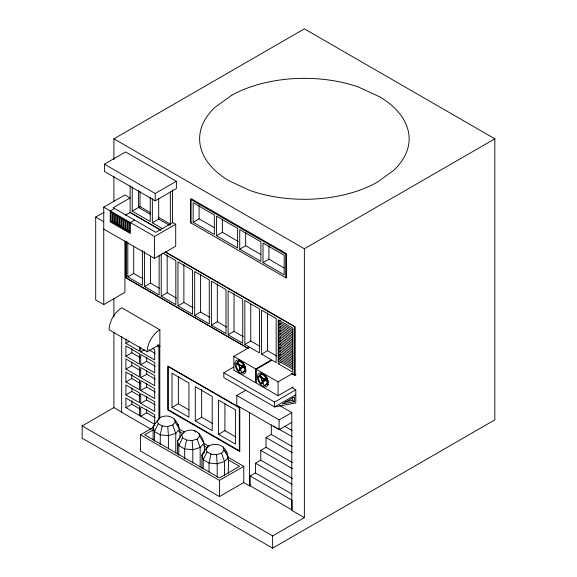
<?xml version="1.0" encoding="UTF-8"?>
<svg xmlns="http://www.w3.org/2000/svg" width="577" height="577" viewBox="0 0 577 577"><rect width="100%" height="100%" fill="white"/><g stroke="black" fill="none" stroke-linecap="round" stroke-linejoin="round"><path stroke-width="0.87" d="M179.519 438.967C182.166 426.85 174.103 410.882 159.894 417.611L157.348 420.503L158.221 423.706L162.195 425.999L160.255 434.863L160.255 444.629M203.912 453.046C206.559 440.929 198.495 424.968 184.287 431.697L181.741 434.582L182.613 437.784L186.587 440.078L184.647 448.949L184.647 458.715M228.304 473.349C228.03 464.427 230.396 454.077 223.205 447.103C219.094 443.756 213.389 443.72 208.679 445.776L206.133 448.668L207.006 451.87L210.98 454.164L209.04 463.028L209.04 471.914M238.734 364.549L237.19 362.731L236.195 363.755A5.986 3.808 59.6 0 0 238.532 370.456L239.066 370.917L239.859 370.456L240.458 368.826L239.664 369.294M236.988 363.286L237.19 362.731M260.415 377.567L261.215 377.106L259.549 375.641L258.546 376.666A5.986 3.808 59.6 0 0 260.891 383.366L261.417 383.828L262.218 383.359L262.816 381.736L262.016 382.198M259.347 376.197L259.549 375.641M239.066 370.917L240.111 368.083M261.417 383.828L262.463 380.993M158.221 423.706L154.412 431.495L154.412 441.261M182.613 437.784L178.805 445.574L178.805 455.347M207.006 451.87L203.198 459.66L203.198 468.538M158.17 420.424L159.894 417.611M183.421 433.103L184.287 431.697M207.814 447.182L208.679 445.776M157.348 420.503L153.121 426.785L153.121 440.107M181.741 434.582L177.514 440.864L177.514 454.186M206.133 448.668L201.907 454.95L201.907 468.272M154.196 425.566L153.121 426.785L154.412 431.495L160.255 434.863L168.412 435.606L175.769 433.442L179.519 429.194L175.293 422.14L174.42 418.938M162.195 425.999L167.741 426.504L172.747 425.033L175.293 422.14M179.656 438.441L177.514 440.864L178.805 445.574L184.647 448.949L192.805 449.692L200.161 447.528L203.912 443.28L199.685 436.226L198.813 433.024M186.587 440.078L192.134 440.59L197.139 439.111L199.685 436.226M204.049 452.519L201.907 454.95L203.198 459.66L209.04 463.028L217.197 463.778L224.554 461.607L228.304 457.359L224.078 450.305L223.205 447.103M210.98 454.164L216.526 454.669L221.532 453.197L224.078 450.305M238.063 364.664L238.856 364.195M113.9 159.497L113.9 138.819L304.375 28.85L494.842 138.819L494.842 419.854L272.625 548.15L82.158 438.181L82.158 425.963L113.9 407.636L121.718 412.144M104.415 164.164L125.577 151.939L176.374 181.265L176.374 188.6L155.206 200.818L104.415 171.492L104.415 164.164L155.206 193.483L176.374 181.265M104.011 212.286L95.695 217.082L95.695 299.932L103.752 304.584L103.752 207.15L124.92 194.932L130.128 197.94L113.193 207.713L155.848 232.336L172.775 222.563L175.711 224.258L175.711 246.17L154.549 258.395L103.752 229.069M114.498 208.47L110.265 210.915L110.265 221.907L130.373 233.519L130.373 222.52L134.607 220.075M129.529 223.01L111.116 212.379L111.116 221.417L112.522 220.609M132.241 186.912L132.241 211.146L140.016 206.66L150.02 212.437M125.505 215.192L130.128 212.524L160.37 229.985M115.371 221.431L113.258 222.657L113.258 213.613M116.806 223.075L115.393 223.89L115.393 214.846M118.949 224.309L117.535 225.124L117.535 216.087M121.747 225.167L119.677 226.364L119.677 217.32M123.226 226.783L121.812 227.598L121.812 218.553M125.368 228.016L123.954 228.831L123.954 219.794M127.503 229.257L126.096 230.072L126.096 221.027M129.645 230.49L128.231 231.305L128.231 222.26M152.35 198.517L152.35 222.758L158.697 219.094L169.191 225.153M103.752 207.15L154.549 236.476L175.711 224.258M193.165 222.289L214.334 234.507L214.334 214.954L193.165 202.736L193.165 222.289L199.094 218.863L214.211 227.59M127.798 241.878L127.798 276.888L133.727 273.469L142.945 278.792M216.447 235.726L237.609 247.944L237.609 228.398L216.447 216.18L216.447 235.726L222.376 232.307L238.243 241.467M103.752 304.584L124.92 292.359L124.92 241.035M144.517 251.529L144.517 286.538L150.446 283.119L159.663 288.442M239.729 249.17L260.891 261.388L260.891 241.835L239.729 229.617L239.729 249.17L245.651 245.744L260.768 254.471M161.235 254.003L161.235 296.196L167.164 292.77L176.382 298.1M177.954 305.846L192.559 314.277L192.559 270.288L177.954 261.857L177.954 305.846L183.883 302.427L193.107 307.75M263.011 262.607L284.172 274.825L284.172 255.279L263.011 243.061L263.011 262.607L268.932 259.188L284.05 267.916M125.901 339.002L125.901 343.344L129.609 341.202M113.9 138.819L304.375 248.788L494.842 138.819M194.673 315.496L209.278 323.928L209.278 279.939L194.673 271.507L194.673 315.496L200.601 312.078L209.826 317.4M125.901 356.211L139.446 364.037L139.446 353.773L125.901 345.955L125.901 356.211L131.83 352.792L140.103 357.574M140.716 347.549L140.716 351.898L144.423 349.756M147.178 351.804L159.879 344.469L159.879 329.806L121.79 307.815A17.959 10.372 -60 0 0 109.096 329.813L147.178 351.804A17.959 10.372 -60 0 1 159.879 329.806M157.348 345.868L158.899 346.763L160.384 345.911M125.901 369.085L139.446 376.904L139.446 366.806L125.901 358.988L125.901 369.085L131.83 365.667L140.103 370.441M140.716 364.765L154.686 372.829L154.686 362.572L140.716 354.509L140.716 364.765L146.645 361.346L155.177 366.272M211.391 325.154L225.996 333.585L225.996 289.596L211.391 281.165L211.391 325.154L217.32 321.728L226.545 327.058M125.901 381.952L139.446 389.778L139.446 379.846L125.901 372.021L125.901 381.952L131.83 378.534L140.103 383.316M140.716 377.639L154.686 385.703L154.686 375.605L140.716 367.542L140.716 377.639L146.645 374.213L155.177 379.147M228.117 334.804L242.715 343.236L242.715 299.247L228.117 290.815L228.117 334.804L234.038 331.386L243.263 336.708M125.901 394.827L139.446 402.645L139.446 392.879L125.901 385.061L125.901 394.827L131.83 391.408L140.103 396.183M140.716 390.506L154.686 398.57L154.686 388.638L140.716 380.575L140.716 390.506L146.645 387.088L155.177 392.014M139.446 415.519L139.446 405.912L125.901 398.094L125.901 407.694L131.83 404.275L140.103 409.057M280.494 320.199L278.273 321.483L292.871 329.914M140.716 403.381L154.686 411.444L154.686 401.679L140.716 393.615L140.716 403.381L146.645 399.955L155.177 404.888M280.494 323.625L278.273 324.909L292.871 333.34M244.836 344.455L259.434 352.886L259.434 308.897L244.836 300.473L244.836 344.455L250.757 341.036L259.982 346.359M280.494 327.044L278.273 328.327L292.871 336.759M233.858 356.355L255.719 368.977L255.719 382.796L233.858 370.174L233.858 356.355L249.069 347.57M280.494 330.47L278.273 331.746L292.871 340.178M280.494 333.888L278.273 335.172L292.871 343.603M155.177 417.755L146.645 412.829L140.716 416.248L140.716 406.648L154.686 414.712L154.686 424.311L125.901 407.694M239.7 365.284L237.71 361.656L238.943 360.971A5.986 3.455 60 0 1 244.093 364.137L244.482 364.844L241.489 366.395L243.609 365.176A1.796 1.039 60 0 0 243.357 364.779M280.494 337.307L278.273 338.591L292.871 347.022M291.94 387.621L295.785 389.843L295.785 402.934L274.623 406.951L223.833 377.625L223.833 372.742L233.656 367.066M280.494 340.733L278.273 342.017L292.871 350.441M261.554 354.112L276.152 362.544L276.152 318.554L261.554 310.123L261.554 354.112L267.476 350.686L276.7 356.016M280.494 344.152L278.273 345.435L292.871 353.867M172.011 407.456L188.939 417.229L188.939 383.02L172.011 373.247L172.011 407.456L178.358 403.792L189.133 410.009M280.494 347.57L278.273 348.854L292.871 357.286M280.494 350.996L278.273 352.28L292.871 360.712M227.518 456.97L243.775 466.353L243.775 482.523L219.44 496.573L140.478 450.99L140.478 434.82L153.41 427.355M280.494 354.415L278.273 355.699L292.871 364.13M255.719 368.977L270.938 360.192M293.289 386.922L278.078 395.707L256.217 383.078L256.217 369.258L271.428 360.474M153.222 429.908L144.712 434.82L219.44 477.958L239.542 466.353L227.872 459.609M280.494 357.834L278.273 359.118L292.871 367.549M278.273 363.762L292.871 372.194L292.871 328.205L278.273 319.773L278.273 363.762L281.237 362.053M260.061 374.56L261.302 373.874A5.986 3.455 60 0 1 266.451 377.048L266.841 377.755L265.997 378.245L265.6 377.538A5.986 3.455 60 0 0 260.451 374.365L260.061 374.56L262.052 378.187M291.796 422.364L279.095 429.699L236.772 405.256L236.772 395.483L245.73 390.312M195.286 420.9L212.221 430.673L212.221 396.457L195.286 386.684L195.286 420.9L201.64 417.229L212.415 423.453M256.217 369.258L278.078 381.88L293.289 373.095M291.45 373.326L294.566 375.129L296.051 374.271M218.568 434.337L235.503 444.11L235.503 409.901L218.568 400.128L218.568 434.337L224.915 430.673L235.69 436.89M223.833 372.742L274.623 402.061L295.785 389.843M295.785 394.733L274.623 406.951L274.623 402.061M236.772 395.483L279.095 419.919L291.796 412.591L291.796 510.342L304.375 517.605L304.375 248.788M292.424 462.545L266.04 447.312L266.04 437.532L271.334 434.474L292.287 446.576M292.568 478.521L260.754 460.15L260.754 450.37L266.04 447.312M140.478 434.82L219.44 480.403L243.775 466.353M291.933 494.049L255.46 472.989L255.46 463.208L260.754 460.15M250.173 476.047L292.077 500.237L292.077 510.01L250.173 485.82L250.173 476.047L255.46 472.989M243.227 482.3L249.466 485.906L251.024 485.005M82.158 425.963L272.625 535.932L304.375 517.605M237.71 361.656L238.099 361.462A5.986 3.455 60 0 1 243.249 364.628L243.638 365.335M243.256 365.457L244.482 364.844M266.841 377.755L263.848 379.305L266.877 377.632L265.968 378.079A1.796 1.039 60 0 0 265.708 377.69M245.146 367.765A3.592 2.185 64.5 0 0 245.211 366.986L243.941 366.222L241.799 367.239L244.662 368.133L245.521 367.722L245.6 368.414A5.986 3.65 64.5 0 1 242.6 372.05L241.186 372.288L240.753 368.501M243.018 367.621L245.16 366.597M267.728 378.447L264.158 380.149L267.014 381.036L267.872 380.625L267.952 381.318A5.986 3.65 64.5 0 1 264.958 384.953M265.377 380.524L267.519 379.507L267.569 379.897A3.592 2.185 64.5 0 1 267.504 380.676M285.471 401.722L292.402 400.409L294.515 401.628L294.515 396.933L282.398 403.929L294.515 401.628M241.186 372.288L241.741 372.453A5.986 3.65 64.5 0 0 244.742 368.818L244.662 368.133M245.521 367.722L243.876 367.21L243.927 367.599M267.519 379.507L266.3 379.125A1.796 1.096 64.5 0 1 266.228 379.897M266.235 380.12L267.872 380.625M158.487 217.32L170.799 224.431M150.583 214.406L138.588 207.482L138.588 190.424M132.241 211.146L150.229 221.532L150.229 197.298M152.35 222.758L162.844 228.817M130.128 212.372L160.911 230.144M165.7 251.976L295.215 326.748L295.215 375.627L291.313 373.377M165.101 251.99L294.566 326.741L294.566 375.129M111.116 221.417L129.529 232.048L129.529 222.03M162.772 253.094L175.841 260.638L175.841 304.627L161.235 296.196M95.695 217.082L103.752 221.734M278.273 323.199L292.871 331.624M278.273 326.618L292.871 335.049M278.273 330.037L292.871 338.468M278.273 333.463L292.871 341.894M278.273 336.881L292.871 345.313M278.273 340.3L292.871 348.732M278.273 343.726L292.871 352.158M278.273 347.145L292.871 355.576M278.273 350.564L292.871 358.995M278.273 353.989L292.871 362.421M278.273 357.408L292.871 365.84M278.273 360.827L292.871 369.258M127.798 276.888L142.404 285.319L142.404 250.31M144.517 286.538L159.122 294.97L159.122 255.474M248.55 348.558L126.103 277.869L126.103 241.128M248.406 348.602L125.909 277.876L125.909 241.446M279.484 405.48L291.796 412.591M157.478 344.815L159.807 346.164L159.807 417.979M152.357 348.191L154.686 349.532L154.686 359.961L140.716 351.898M284.382 426.122L292.142 430.601M148.974 349.821L155.177 353.405M273.664 426.035L275.215 426.937M276.765 427.831L292.287 436.789M125.901 343.344L139.446 351.162L139.446 346.82M266.04 437.532L292.424 452.765M260.754 450.37L292.568 468.74M255.46 463.208L291.933 484.262M225.549 451.813L227.013 452.649M179.526 429.259L184.171 431.942M203.522 443.114L208.939 446.237M178.827 431.3L182.721 433.543M203.739 445.682L207.633 447.925M151.138 429.281L121.653 412.259L121.718 336.737M261.684 382.897L262.218 383.359M239.332 369.987L239.859 370.456M258.748 376.11L261.655 378.656M236.397 363.2L239.304 365.753M194.838 430.731L195.488 432.216M221.532 453.197L224.554 461.607L224.554 475.823M197.139 439.111L200.161 447.528L200.161 467.067M172.747 425.033L175.769 433.442L175.769 452.981M267.014 381.036L267.101 381.729A5.986 3.65 64.5 0 1 264.1 385.364L263.545 385.191L263.105 381.404M216.526 454.669L217.197 463.778L217.197 477.1M192.134 440.59L192.805 449.692L192.805 463.014M167.741 426.504L168.412 435.606L168.412 448.928M292.402 398.058L292.402 400.409M285.867 277.761L285.867 254.298L190.626 199.317L190.626 222.772L286.264 277.999L286.264 253.563L191.023 198.575L191.023 223.018M279.095 419.919L279.095 429.699M278.078 381.88L278.078 395.707M272.625 535.932L272.625 548.15M271.334 424.694L271.334 434.474M268.932 245.86L268.932 259.188M267.476 312.986L267.476 350.686M250.757 304.23L250.757 341.036M249.466 412.288L249.466 485.906M245.651 232.416L245.651 245.744M234.038 293.679L234.038 331.386M224.915 403.662L224.915 430.673M222.376 218.979L222.376 232.307M219.44 480.403L219.44 496.573M217.32 284.028L217.32 321.728M201.64 389.324L201.64 417.229M200.601 274.371L200.601 312.078M199.094 205.535L199.094 218.863M183.883 264.72L183.883 302.427M178.358 376.781L178.358 403.792M178.228 424.484L178.228 426.266M172.451 189.71L172.451 222.693M170.338 191.845L170.338 225.066M167.164 255.07L167.164 292.77M158.899 346.763L158.899 419.414M158.697 198.445L158.697 219.094M155.206 193.483L155.206 200.818M154.549 236.476L154.549 258.395M150.446 256.188L150.446 283.119M146.645 357.069L146.645 361.346M146.645 370.852L146.645 374.213M146.645 383.777L146.645 387.088M146.645 396.406L146.645 399.955M146.645 409.338L146.645 412.829M140.016 191.55L140.016 206.66M133.727 246.538L133.727 273.469M131.83 348.515L131.83 352.792M131.83 362.298L131.83 365.667M131.83 374.394L131.83 378.534M131.83 387.852L131.83 391.408M131.83 400.784L131.83 404.275M130.128 185.715L130.128 212.524M127.387 221.77L127.387 230.814M125.245 220.537L125.245 229.581M123.11 219.303L123.11 228.341M120.968 218.07L120.968 227.107M118.826 216.829L118.826 225.874M116.691 215.596L116.691 224.641M114.549 214.363L114.549 223.4M113.9 176.576L113.9 201.755M113.9 298.85L113.9 316.831M113.9 332.114L113.9 407.636M112.407 213.122L112.407 222.167M268.42 384.383A7.681 4.436 60 0 1 267.014 383.784M261.583 374.379A7.681 4.436 60 0 1 261.763 372.865M243.941 366.222A1.796 1.096 64.5 0 1 243.948 366.633M246.062 371.48A7.681 4.436 60 0 1 244.655 370.881M239.224 361.476A7.681 4.436 60 0 1 239.412 359.961M231.788 95.212L214.709 107.546A104.754 60.477 0 0 0 228.845 180.724L250.202 190.583A104.754 60.477 0 0 0 376.961 182.426L394.033 170.092A104.754 60.477 0 0 0 379.904 96.914L358.541 87.055A104.754 60.477 0 0 0 231.788 95.212M239.787 407.578L167.828 366.034L167.828 410.023L239.787 451.567L239.787 407.578M239.311 407.701L168.203 366.647L168.203 409.656L239.311 450.709L239.311 407.701M261.677 379.377A1.796 1.039 60 0 0 263.783 381.339A1.796 1.14 59.6 0 0 263.372 378.534A1.796 1.14 59.6 0 0 261.597 379.421A1.796 1.14 59.6 0 0 263.783 381.332A1.796 1.039 60 0 0 263.292 378.577A1.796 1.039 60 0 0 261.677 379.377M261.669 378.966A1.796 1.096 64.5 0 0 263.422 381.447A1.796 1.096 64.5 0 0 263.66 378.873A1.796 1.096 64.5 0 0 261.669 378.966M257.349 376.824A7.681 4.436 60 0 0 265.492 386.958A7.681 4.436 60 0 0 265.492 376.096A7.681 4.436 60 0 0 257.349 376.824M239.325 366.467A1.796 1.039 60 0 0 241.424 368.429A1.796 1.14 59.6 0 0 241.013 365.623A1.796 1.14 59.6 0 0 239.246 366.51A1.796 1.14 59.6 0 0 241.424 368.429A1.796 1.039 60 0 0 240.934 365.674A1.796 1.039 60 0 0 239.325 366.467M239.318 366.056A1.796 1.096 64.5 0 0 241.063 368.544A1.796 1.096 64.5 0 0 241.309 365.969A1.796 1.096 64.5 0 0 239.318 366.056M234.99 363.921A7.681 4.436 60 0 0 243.141 374.055A7.681 4.436 60 0 0 243.141 363.193A7.681 4.436 60 0 0 234.99 363.921"/></g></svg>
